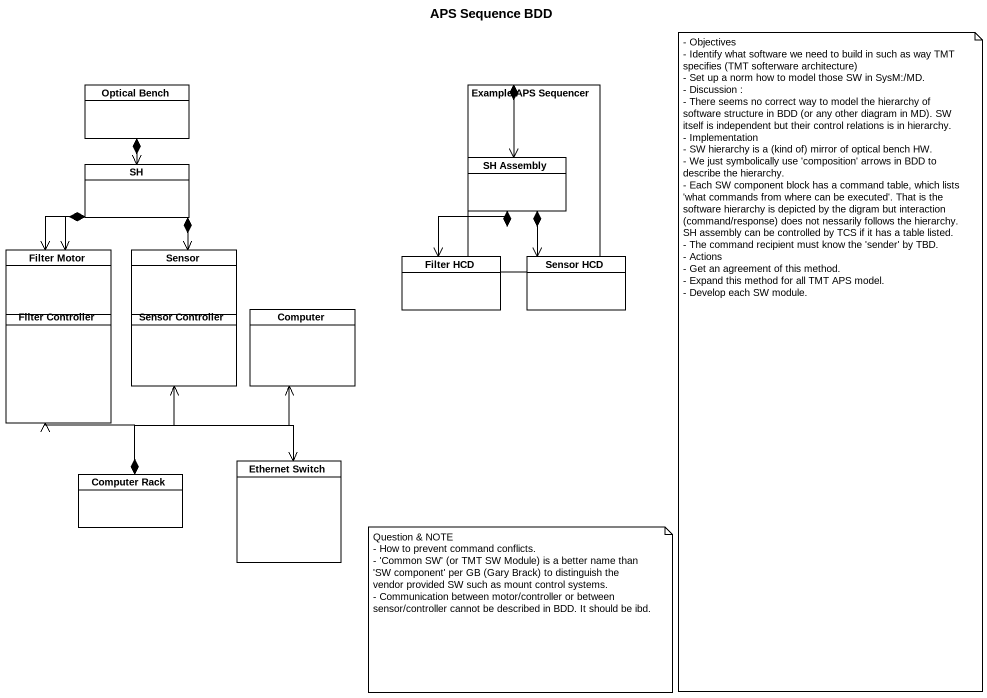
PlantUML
@startuml
title APS Sequence BDD
hide circle
hide empty members
class "Optical Bench" as Optical_Bench
rectangle "Example APS Sequencer" as Example_APS_Sequencer {
  class "SH Assembly" as SH_Assembly
}
class SH
class "Filter Motor" as Filter_Motor
class Sensor
class "Filter HCD" as Filter_HCD
class "Sensor HCD" as Sensor_HCD
class "Filter Controller" as Filter_Controller
class "Sensor Controller" as Sensor_Controller
class Computer
class "Ethernet Switch" as Ethernet_Switch
class "Computer Rack" as Computer_Rack
Optical_Bench *--> SH
Example_APS_Sequencer *-left-> SH_Assembly
SH *--> Filter_Motor
SH *--> Filter_Motor
SH *--> Sensor
SH_Assembly *--> Filter_HCD
SH_Assembly *--> Sensor_HCD
Computer_Rack *-up-> Filter_Controller
Computer_Rack *-up-> Sensor_Controller
Computer_Rack *-up-> Computer
Computer_Rack *-right-> Ethernet_Switch
note as N1
  - Objectives
  - Identify what software we need to build in such as way TMT specifies (TMT softerware architecture)
  - Set up a norm how to model those SW in SysM:/MD.
  - Discussion :
  - There seems no correct way to model the hierarchy of software structure in BDD (or any other diagram in MD). SW itself is independent but their control relations is in hierarchy.
  - Implementation
  - SW hierarchy is a (kind of) mirror of optical bench HW.
  - We just symbolically use 'composition' arrows in BDD to describe the hierarchy.
  - Each SW component block has a command table, which lists 'what commands from where can be executed'. That is the software hierarchy is depicted by the digram but interaction (command/response) does not nessarily follows the hierarchy. SH assembly can be controlled by TCS if it has a table listed.
  - The command recipient must know the 'sender' by TBD.
  - Actions
  - Get an agreement of this method.
  - Expand this method for all TMT APS model.
  - Develop each SW module.
end note
note as N2
  Question & NOTE
  - How to prevent command conflicts.
  - 'Common SW' (or TMT SW Module) is a better name than 'SW component' per GB (Gary Brack) to distinguish the vendor provided SW such as mount control systems.
  - Communication between motor/controller or between sensor/controller cannot be described in BDD. It should be ibd.
end note
@enduml
